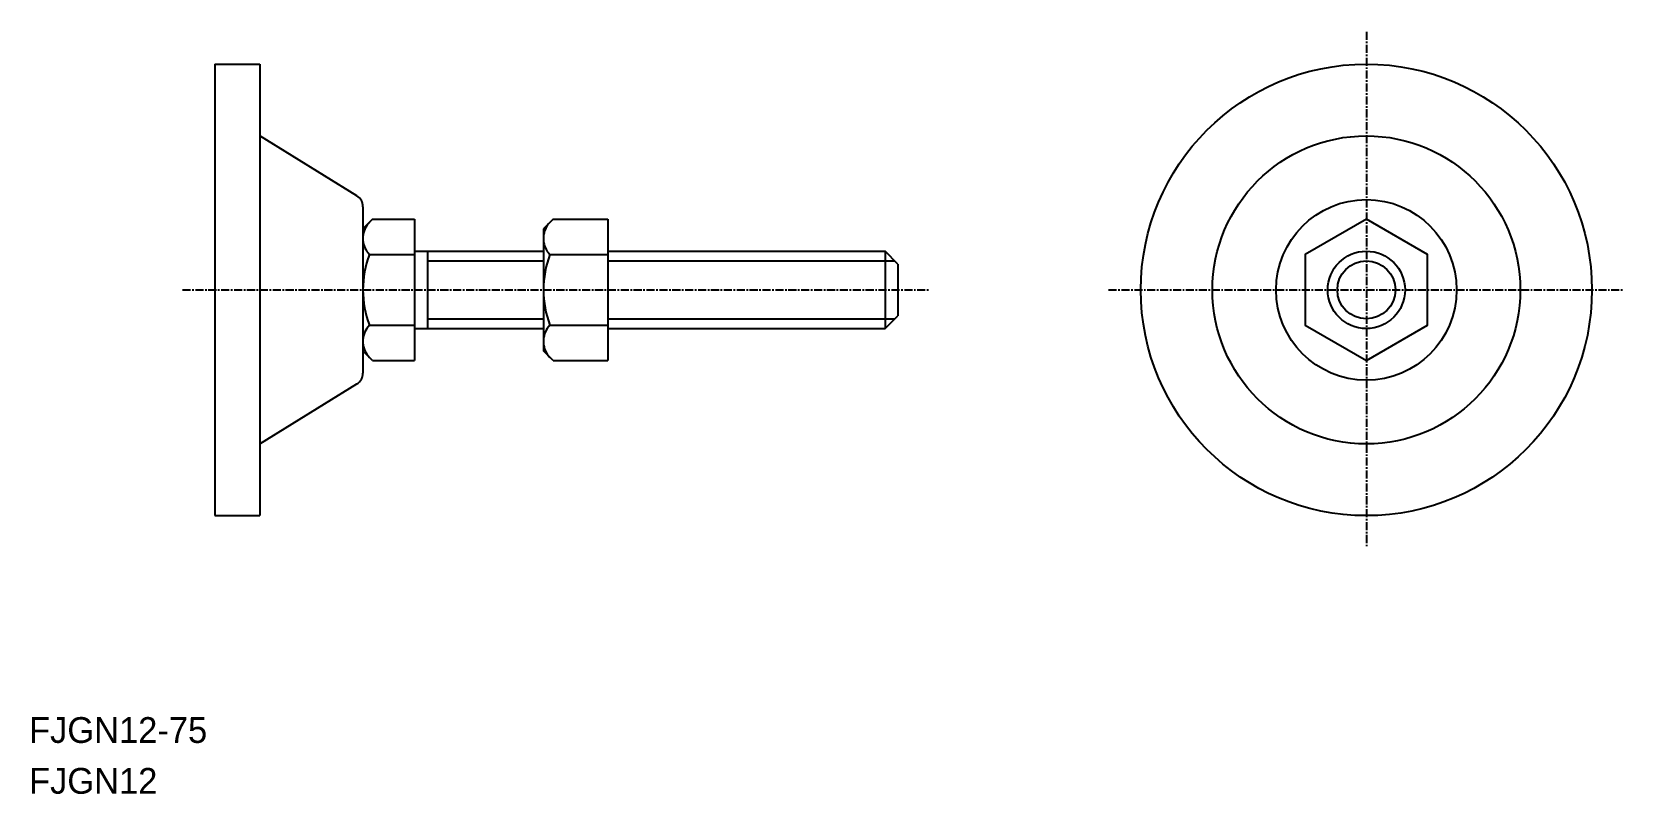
# Model space of a CAD drawing. Extents: x 0 to 248, y 0 to 118.
import ezdxf

# ---------------------------------------------------------------- set-up
doc = ezdxf.new("R2010")
doc.units = 0
doc.linetypes.add('CENTER', pattern=[2, 1.25, -0.25, 0.25, -0.25])
doc.layers.get('0').update_dxf_attribs({"linetype": 'CONTINUOUS'})
doc.layers.add('CENTER', color=1, linetype='CENTER')

msp = doc.modelspace()

# ---------------------------------------------------------------- linework, layer by layer
at = {"color": 7, "linetype": 'CONTINUOUS'}
for p, q in [((28.82, 113.12), (28.82, 43.12)), ((28.82, 113.12), (35.82, 113.12)), ((35.82, 113.12), (35.82, 43.12)), ((50.88, 92.71), (35.82, 102)), ((51.82, 91.02), (51.82, 65.23)), ((53.32, 89.09), (51.82, 87.59)), ((53.32, 89.09), (59.82, 89.09)), ((59.82, 89.09), (59.82, 67.15)), ((81.32, 89.09), (79.82, 87.59)), ((81.32, 89.09), (89.82, 89.09)), ((89.82, 89.09), (89.82, 67.15)), ((79.82, 87.59), (79.82, 68.65)), ((59.82, 84.12), (79.82, 84.12)), ((61.82, 84.12), (61.82, 72.12)), ((89.82, 84.12), (132.82, 84.12)), ((132.82, 84.12), (132.82, 72.12)), ((134.82, 82.12), (132.82, 84.12)), ((52.82, 83.61), (59.82, 83.61)), ((80.82, 83.61), (89.82, 83.61)), ((134.82, 82.12), (134.82, 74.12)), ((132.82, 72.12), (134.82, 74.12)), ((52.82, 72.64), (59.82, 72.64)), ((59.82, 72.12), (79.82, 72.12)), ((80.82, 72.64), (89.82, 72.64)), ((89.82, 72.12), (132.82, 72.12)), ((53.32, 67.15), (51.82, 68.65)), ((53.32, 67.15), (59.82, 67.15)), ((81.32, 67.15), (79.82, 68.65)), ((81.32, 67.15), (89.82, 67.15)), ((35.82, 54.25), (50.88, 63.54)), ((28.82, 43.12), (35.82, 43.12))]:
    msp.add_line(p, q, dxfattribs=at)
at = {"color": 3, "linetype": 'CONTINUOUS'}
for p, q in [((61.82, 82.62), (79.82, 82.62)), ((89.82, 82.62), (134.32, 82.62)), ((61.82, 73.62), (79.82, 73.62)), ((89.82, 73.62), (134.32, 73.62))]:
    msp.add_line(p, q, dxfattribs=at)
at = {"color": 7, "linetype": 'CONTINUOUS'}
msp.add_lwpolyline([(207.51, 67.15), (217.01, 72.64), (217.01, 83.61), (207.51, 89.09), (198.01, 83.61), (198.01, 72.64), (207.51, 67.15)], dxfattribs=at)
for radius in [35, 23.88, 14, 6]:
    msp.add_circle((207.51, 78.12), radius, dxfattribs=at)
at = {"color": 3, "linetype": 'CONTINUOUS'}
msp.add_circle((207.51, 78.12), 4.5, dxfattribs=at)
at = {"color": 7, "linetype": 'CONTINUOUS'}
for centre, radius, start, end in [((49.82, 91.02), 2, 0, 57.995), ((55.39, 86.1), 3.58, 135.932, 175.9976), ((83.39, 86.1), 3.58, 135.932, 175.9973), ((55.39, 86.1), 3.58, 184.0024, 224.068), ((83.39, 86.1), 3.58, 184.0027, 224.068), ((67.36, 78.12), 15.54, 159.334, 200.665), ((95.36, 78.12), 15.54, 159.334, 200.665), ((55.39, 70.15), 3.58, 135.932, 175.9976), ((83.39, 70.15), 3.58, 135.932, 175.995), ((55.39, 70.15), 3.58, 184.0024, 224.068), ((83.39, 70.15), 3.58, 184.005, 224.068), ((49.82, 65.23), 2, 302.0054, 0)]:
    msp.add_arc(centre, radius, start, end, dxfattribs=at)
at = {"layer": 'CENTER', "color": 1, "linetype": 'CENTER'}
for p, q in [((207.51, 118.12), (207.51, 38.12)), ((23.82, 78.12), (139.82, 78.12)), ((167.51, 78.12), (247.51, 78.12))]:
    msp.add_line(p, q, dxfattribs=at)

# ---------------------------------------------------------------- texts
at = {"color": 7, "linetype": 'CONTINUOUS'}
for s, p in [('FJGN12-75', (0, 7.88)), ('FJGN12', (0, 0))]:
    msp.add_text(s, height=4, dxfattribs=at).set_placement(p)

doc.saveas('drawing.dxf')
